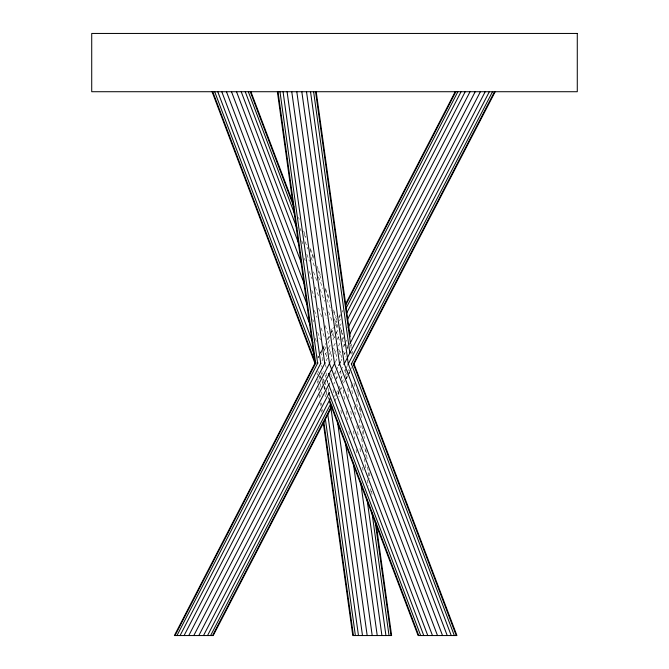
<?xml version="1.0" encoding="UTF-8"?>
<svg xmlns="http://www.w3.org/2000/svg" width="669" height="669" viewBox="0 0 669 669"><rect width="100%" height="100%" fill="white"/><g stroke="black" fill="none" stroke-linecap="round" stroke-linejoin="round"><path stroke-width="0.5" stroke-dasharray="3.35 2.51" d="M317.666 358.066L318.628 356.209M320.543 352.496L321.981 349.711M322.458 348.783L325.335 343.214M327.25 339.501L329.65 334.868M330.126 333.94L333.48 327.442M335.395 323.729L336.833 320.944M338.757 317.231L340.195 314.447M320.794 353.299L322.174 350.64M322.65 349.711L325.527 344.142M327.86 339.635L329.365 336.724M331.147 333.254L333.672 328.37M334.157 327.442L337.034 321.873M338.949 318.16L340.387 315.375M342.051 312.147L343.005 310.299M324.624 349.711L326.062 346.927M327.977 343.214L329.416 340.429M331.816 335.796L333.731 332.083M336.131 327.442L337.569 324.657M339.484 320.944L340.437 319.088M321.998 360.85L322.96 358.994M325.36 354.353L326.372 352.387M328.713 347.855L330.152 345.07M332.961 339.635L334.467 336.724M336.256 333.254L337.828 330.227M340.228 325.586L341.182 323.729M326.087 360.85L327.526 358.066M329.441 354.353L331.364 350.64M333.764 345.998L335.202 343.214M337.117 339.501L339.041 335.796M340.956 332.083L341.918 330.227M330.361 361.778L332.276 358.066M334.676 353.424L336.122 350.64M338.522 345.998L339.961 343.214M341.876 339.501L342.837 337.653M335.462 361.778L337.385 358.066M339.3 354.353L341.223 350.64M343.147 346.927L344.585 344.142M345.062 343.214L346.985 339.501M330.954 380.335L332.878 376.63M333.354 375.702L335.754 371.061M336.239 370.133L338.163 366.42M341.039 360.85L342.001 358.994M344.41 354.353L345.363 352.496M333.781 384.048L334.743 382.191M336.666 378.478L337.628 376.63M339.551 372.917L340.513 371.061M340.989 370.133L343.389 365.491M341.207 377.575L342.185 375.702M344.51 371.211L345.555 369.204M345.923 368.485L347.479 365.491M334.517 396.525L335.478 394.668M335.963 393.74L337.878 390.035M338.363 389.115L341.24 383.554M341.725 382.626L343.649 378.922M345.564 375.217L346.525 373.361M347.01 372.432L348.925 368.728M337.82 393.941L338.89 391.892M339.367 390.964L341.29 387.259M343.481 383.036L344.652 380.77M345.129 379.85L347.253 375.761M347.537 375.217L349.611 371.211M350.079 370.308L351.493 367.582M334.751 401.157L336.198 398.373M338.113 394.668L339.074 392.82M340.998 389.115L341.959 387.259M346.283 378.922L347.721 376.145M348.206 375.217L349.644 372.432M298.525 217.383L299.26 219.332M303.693 231.022L305.9 236.868M310.332 248.559L313.652 257.331M316.972 266.095L321.036 276.815M325.46 288.506L329.524 299.219M333.58 309.931L336.164 316.755M340.22 327.467L342.804 334.291M346.868 345.003L347.972 347.93M304.311 234.426L306.168 239.31M310.065 249.604L313.761 259.355M317.641 269.607L322.09 281.34M325.201 289.56L329.633 301.259M333.563 311.637L337.017 320.752M341.081 331.473L343.866 338.832M346.985 347.069L347.721 349.017M300.13 228.505L301.109 231.089M305.173 241.81L307.907 249.027M311.077 257.398L314.572 266.613M318.461 276.891L322.893 288.59M326.957 299.311L331.222 310.583M334.341 318.804L337.887 328.17M341.918 338.807L344.677 346.09M301.719 240.832L302.823 243.759M306.837 254.345L309.471 261.303M313.477 271.873L316.855 280.796M320.117 289.401L324.607 301.259M328.596 311.796L332.727 322.701M336.047 331.473L339.559 340.738M343.532 351.233L345.706 356.953M304.336 258.376L305.215 260.684M309.287 271.43L312.089 278.839M315.208 287.06L318.737 296.384M322.801 307.104L327.041 318.31M331.08 328.972L334.609 338.297M338.673 349.017L342.026 357.856M311.838 290.538L314.438 297.396M318.486 308.083L321.822 316.897M325.126 325.627L329.566 337.343M333.622 348.039L337.686 358.768M314.371 310.5L316.964 317.332M321.003 328.011L324.532 337.318M328.596 348.039L332.677 358.818M312.791 319.59L313.594 321.722M317.658 332.443L320.434 339.785M323.57 348.039L327.668 358.86M315.191 338.297L316.83 342.628M320.359 351.936L322.943 358.76M325.151 364.597L326.263 367.532M317.817 355.841L318.603 357.923M321.488 365.542L323.721 371.429M325.101 375.083L327.785 382.15M321.296 373.185L322.107 375.326M323.47 378.913L324.189 380.82M324.549 381.773L326.363 386.548M320.167 375.326L322.951 382.66M324.231 386.046L325.335 388.973M325.711 389.952L327.317 394.2M317.817 370.86L318.494 372.666M319.916 376.421L320.66 378.37M322.132 382.267L324.716 389.082M326.196 392.979L326.932 394.927M351.2 343.991L351.484 346.057M352.203 351.225L352.488 353.299M357.999 393.046L358.86 399.234M360.148 408.525L361.436 417.807M363.15 430.192L364.296 438.446M365.868 449.802L367.298 460.121M369.02 472.506L369.873 478.695M371.596 491.079L372.307 496.239M350.681 345.02L351.108 348.123M351.685 352.262L351.969 354.327M356.845 389.483L357.597 394.894M359.278 407.061L360.282 414.295M361.862 425.668L363.292 436.004M365.015 448.414L366.043 455.832M367.599 467.021L368.912 476.487M370.609 488.738L371.061 491.983M354.01 383.028L354.762 388.446M356.142 398.389L357.279 406.643M359.061 419.463L360.206 427.734M361.712 438.605L363.075 448.414M364.513 458.75L365.859 468.509M367.432 479.849L368.293 486.037M349.134 370.141L349.77 374.715M351.141 384.6L352.429 393.89M354.118 406.091L355.264 414.362M356.845 425.727L358.275 436.063M359.997 448.473L360.733 453.791M362.573 467.071L363.167 471.344M345.053 369.698L346.358 379.139M347.654 388.446L348.975 398.005M350.807 411.192L351.827 418.543M353.533 430.836L354.687 439.207M356.109 449.451L356.694 453.674M340.529 370.869L341.675 379.139M343.205 390.186L344.686 400.856M346.124 411.192L347.336 419.94M348.909 431.288L349.335 434.382M335.504 370.869L336.649 379.139M338.23 390.512L339.124 396.993M340.947 410.156L341.541 414.404M330.871 373.703L331.339 377.073M333.053 389.483L333.806 394.852M326.079 372.942L326.489 375.886M327.082 380.176L327.659 384.315M328.228 388.446L328.663 391.549M321.914 371.905L322.199 373.971M322.918 379.139L323.395 382.576M323.921 386.381L324.507 390.621M325.067 394.651L325.351 396.717M319.397 376.037L319.832 379.139M320.468 383.755L320.978 387.41M321.613 392.009L321.981 394.651M317.031 372.942L317.315 375.008M317.892 379.139L318.319 382.242M318.896 386.381L319.464 390.512M320.041 394.651L320.326 396.717M321.187 402.922L321.471 404.988M322.048 409.127L322.333 411.192M317.516 381.213L317.8 383.278M318.519 388.446L318.804 390.512M319.381 394.651L319.807 397.754M320.526 402.922L320.953 406.024M321.53 410.156L321.814 412.229"/><path stroke-width="1" d="M315.266 362.707L174.375 635.55L213.219 635.55L331.874 406.71M345.463 304.236L455.213 91.72M175.035 635.55L315.944 362.707M345.656 305.164L455.89 91.72M176.976 635.55L317.909 362.707M346.191 307.949L457.889 91.72M180.061 635.55L320.727 363.326M346.684 313.075L461.066 91.72M184.084 635.55L325.126 362.707M347.671 319.088L465.206 91.72M188.767 635.55L329.876 362.707M348.114 327.442L470.031 91.72M193.793 635.55L334.977 362.707M349.385 334.868L475.207 91.72M198.818 635.55L329.508 383.12M338.639 365.491L340.563 361.778M349.695 344.142L480.384 91.72M203.501 635.55L329.449 392.402M343.874 364.563L485.201 91.72M207.532 635.55L330.16 398.9M347.955 364.563L489.348 91.72M210.618 635.55L330.678 403.934M351.325 364.095L492.526 91.72M212.558 635.55L331.699 405.757M353.374 363.944L494.516 91.72M353.491 365.023L495.202 91.72M250.917 91.72L293.357 203.752M250.256 91.72L293.95 207.055M353.257 363.635L456.266 635.55M248.316 91.72L294.586 213.854M351.317 363.635L454.326 635.55M245.23 91.72L296.877 228.054M451.241 635.55L348.231 363.635L310.533 91.72M241.208 91.72L298.558 243.106M447.218 635.55L344.209 363.635L306.511 91.72M236.525 91.72L301.51 263.285M442.527 635.55L339.526 363.635L301.828 91.72M231.499 91.72L304.755 285.103M437.501 635.55L334.5 363.635L296.802 91.72M226.473 91.72L307.255 304.98M432.475 635.55L329.474 363.635L291.768 91.72M221.782 91.72L310.24 325.234M328.479 373.377L427.792 635.55M217.76 91.72L312.833 342.704M328.521 384.098L423.77 635.55M214.674 91.72L314.597 355.507M328.755 392.87L420.684 635.55M212.734 91.72L315.743 363.635L278.036 91.72M328.663 397.746L418.744 635.55M212.073 91.72L315.074 363.635L314.664 360.675M329.516 401.743L418.083 635.55L456.927 635.55L353.926 363.635L354.336 366.587M316.22 91.72L350.196 336.75M376.028 523.066L391.624 635.55L352.78 635.55L323.252 422.565M315.559 91.72L350.397 342.954M375.209 521.937L390.964 635.55M313.619 91.72L349.887 353.299M372.006 512.847L389.024 635.55M367.164 500.144L385.938 635.55M360.708 482.608L381.915 635.55M353.341 463.266L377.232 635.55M345.405 442.309L372.198 635.55M337.368 420.558L367.172 635.55M287.085 91.72L324.791 363.635M330.754 406.643L362.489 635.55M283.062 91.72L320.769 363.635M327.751 414.044L358.467 635.55M279.977 91.72L317.683 363.635M325.335 418.844L355.381 635.55M323.771 421.529L353.441 635.55M277.376 91.72L314.397 358.709M577.28 33.45L91.72 33.45L91.72 91.72L577.28 91.72L577.28 33.45"/></g></svg>
